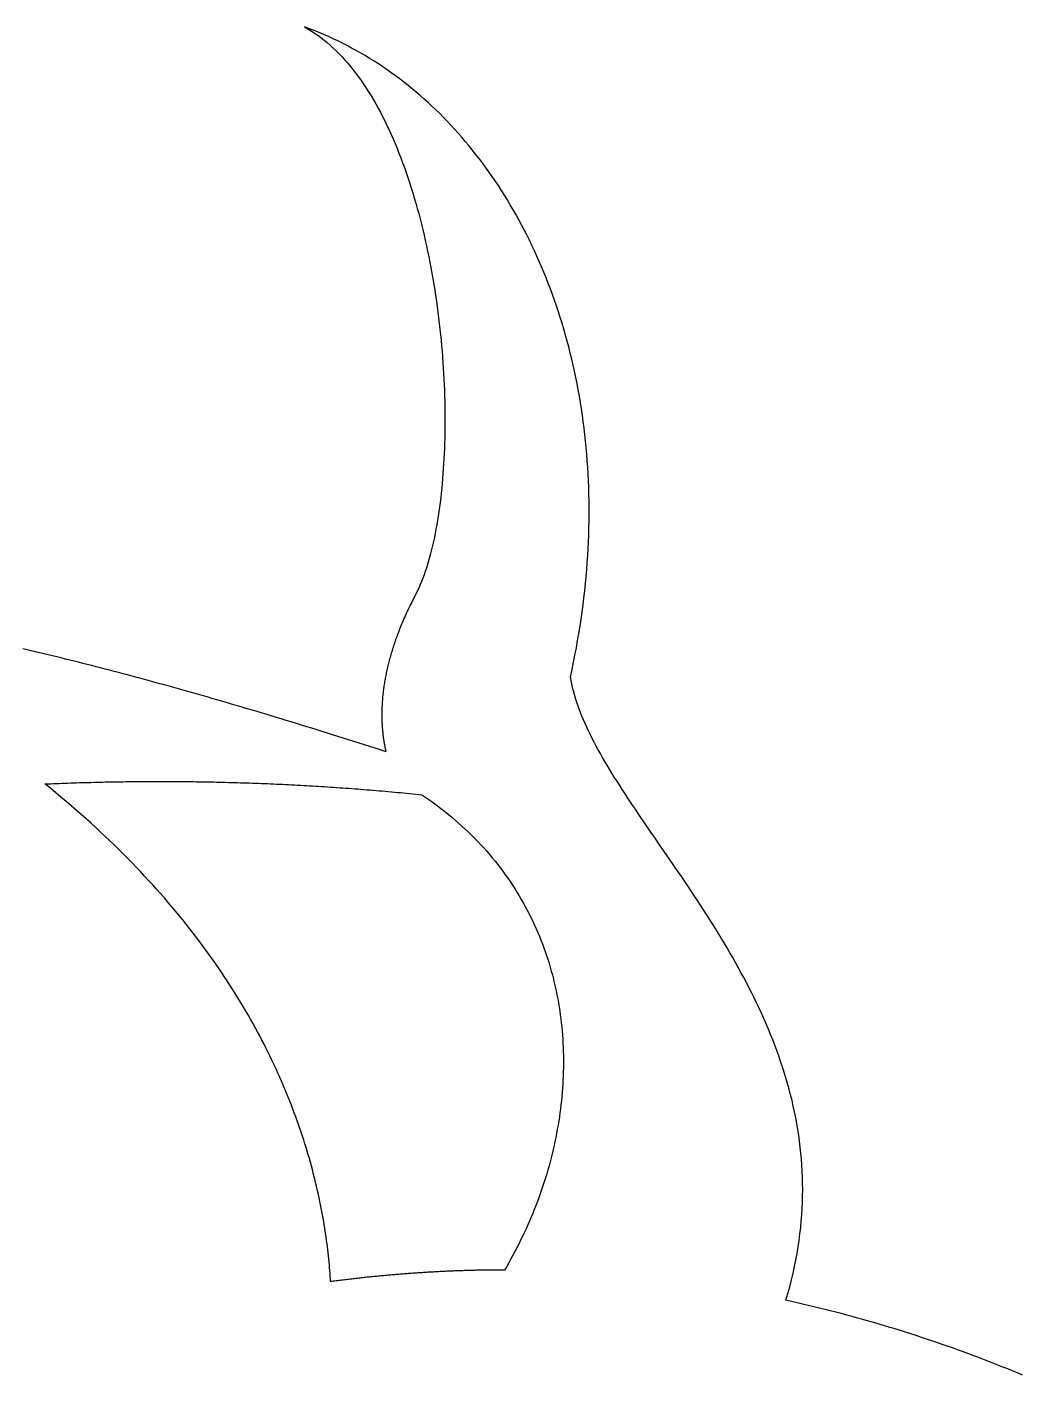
# Model space of a CAD drawing. Extents: x 5 to 105, y 2 to 136.
# Drawn here: x 78.22 to 82.95, y 88.42 to 94.83 of the extents above; entities that cross this region are included whole.
import ezdxf

# ---------------------------------------------------------------- set-up
doc = ezdxf.new("R2010")
doc.units = 0
doc.layers.get('0').update_dxf_attribs({"linetype": 'CONTINUOUS'})

msp = doc.modelspace()

# ---------------------------------------------------------------- linework, layer by layer
at = {"color": 7}
msp.add_lwpolyline([(80.0969, 91.1767), (80.0969, 91.1767)], close=True, dxfattribs=at)
for points in [[(80.8034, 91.7372, 0), (80.811, 91.7718, 0), (80.8182, 91.8064, 0), (80.8251, 91.8408, 0), (80.8316, 91.8752, 0), (80.8378, 91.9095, 0), (80.8437, 91.9437, 0), (80.8492, 91.9779, 0), (80.8544, 92.0119, 0), (80.8592, 92.0459, 0), (80.8637, 92.0797, 0), (80.8679, 92.1135, 0), (80.8717, 92.1472, 0), (80.8752, 92.1807, 0), (80.8784, 92.2142, 0), (80.8812, 92.2476, 0), (80.8838, 92.2809, 0), (80.886, 92.314, 0), (80.8878, 92.3471, 0), (80.8894, 92.38, 0), (80.8906, 92.4129, 0), (80.8915, 92.4456, 0), (80.8921, 92.4782, 0), (80.8924, 92.5106, 0), (80.8924, 92.543, 0), (80.8921, 92.5752, 0), (80.8914, 92.6073, 0), (80.8905, 92.6393, 0), (80.8892, 92.6712, 0), (80.8877, 92.7029, 0), (80.8858, 92.7345, 0), (80.8836, 92.7659, 0), (80.8812, 92.7972, 0), (80.8784, 92.8284, 0), (80.8754, 92.8594, 0), (80.872, 92.8903, 0), (80.8684, 92.921, 0), (80.8645, 92.9516, 0), (80.8603, 92.9821, 0), (80.8558, 93.0123, 0), (80.851, 93.0425, 0), (80.8459, 93.0724, 0), (80.8406, 93.1022, 0), (80.8349, 93.1319, 0), (80.829, 93.1614, 0), (80.8228, 93.1907, 0), (80.8164, 93.2198, 0), (80.8097, 93.2488, 0), (80.8027, 93.2776, 0), (80.7954, 93.3063, 0), (80.7879, 93.3347, 0), (80.7801, 93.363, 0), (80.772, 93.3911, 0), (80.7637, 93.419, 0), (80.7551, 93.4468, 0), (80.7462, 93.4743, 0), (80.7371, 93.5017, 0), (80.7277, 93.5288, 0), (80.7181, 93.5558, 0), (80.7083, 93.5826, 0), (80.6981, 93.6091, 0), (80.6878, 93.6355, 0), (80.6772, 93.6617, 0), (80.6663, 93.6877, 0), (80.6552, 93.7134, 0), (80.6439, 93.739, 0), (80.6323, 93.7643, 0), (80.6204, 93.7895, 0), (80.6084, 93.8144, 0), (80.5961, 93.8391, 0), (80.5836, 93.8636, 0), (80.5708, 93.8878, 0), (80.5578, 93.9119, 0), (80.5446, 93.9357, 0), (80.5311, 93.9593, 0), (80.5175, 93.9826, 0), (80.5036, 94.0058, 0), (80.4895, 94.0286, 0), (80.4751, 94.0513, 0), (80.4606, 94.0737, 0), (80.4458, 94.0959, 0), (80.4308, 94.1178, 0), (80.4156, 94.1395, 0), (80.4002, 94.161, 0), (80.3846, 94.1822, 0), (80.3688, 94.2031, 0), (80.3527, 94.2238, 0), (80.3365, 94.2443, 0), (80.3201, 94.2644, 0), (80.3034, 94.2844, 0), (80.2866, 94.304, 0), (80.2696, 94.3234, 0), (80.2523, 94.3426, 0), (80.2349, 94.3614, 0), (80.2173, 94.38, 0), (80.1995, 94.3984, 0), (80.1815, 94.4164, 0), (80.1633, 94.4342, 0), (80.1449, 94.4517, 0), (80.1264, 94.4689, 0), (80.1076, 94.4858, 0), (80.0887, 94.5025, 0), (80.0696, 94.5189, 0), (80.0504, 94.5349, 0), (80.0309, 94.5507, 0), (80.0113, 94.5662, 0), (79.9915, 94.5814, 0), (79.9715, 94.5963, 0), (79.9514, 94.6109, 0), (79.9311, 94.6252, 0), (79.9106, 94.6392, 0), (79.89, 94.6529, 0), (79.8692, 94.6663, 0), (79.8483, 94.6793, 0), (79.8272, 94.6921, 0), (79.8059, 94.7045, 0), (79.7845, 94.7167, 0), (79.7629, 94.7285, 0), (79.7412, 94.74, 0), (79.7193, 94.7511, 0), (79.6973, 94.762, 0), (79.6752, 94.7725, 0), (79.6529, 94.7827, 0), (79.6304, 94.7926, 0), (79.6078, 94.8021, 0), (79.5851, 94.8113, 0), (79.5622, 94.8201, 0), (79.5392, 94.8286, 0)], [(79.5392, 94.8286, 0), (79.5551, 94.8195, 0), (79.5709, 94.8098, 0), (79.5864, 94.7996, 0), (79.6017, 94.7889, 0), (79.6168, 94.7777, 0), (79.6318, 94.766, 0), (79.6465, 94.7539, 0), (79.661, 94.7413, 0), (79.6753, 94.7282, 0), (79.6894, 94.7147, 0), (79.7034, 94.7007, 0), (79.7171, 94.6863, 0), (79.7306, 94.6714, 0), (79.7439, 94.6561, 0), (79.7571, 94.6405, 0), (79.77, 94.6244, 0), (79.7827, 94.6079, 0), (79.7953, 94.591, 0), (79.8076, 94.5737, 0), (79.8198, 94.5561, 0), (79.8317, 94.538, 0), (79.8435, 94.5197, 0), (79.855, 94.5009, 0), (79.8664, 94.4819, 0), (79.8776, 94.4624, 0), (79.8886, 94.4427, 0), (79.8993, 94.4226, 0), (79.9099, 94.4023, 0), (79.9203, 94.3816, 0), (79.9305, 94.3606, 0), (79.9405, 94.3393, 0), (79.9504, 94.3177, 0), (79.96, 94.2959, 0), (79.9694, 94.2738, 0), (79.9787, 94.2514, 0), (79.9878, 94.2288, 0), (79.9966, 94.206, 0), (80.0053, 94.1829, 0), (80.0138, 94.1595, 0), (80.0221, 94.136, 0), (80.0302, 94.1122, 0), (80.0382, 94.0883, 0), (80.0459, 94.0641, 0), (80.0534, 94.0397, 0), (80.0608, 94.0152, 0), (80.068, 93.9905, 0), (80.075, 93.9656, 0), (80.0818, 93.9406, 0), (80.0884, 93.9154, 0), (80.0949, 93.89, 0), (80.1011, 93.8646, 0), (80.1072, 93.839, 0), (80.1131, 93.8132, 0), (80.1188, 93.7874, 0), (80.1243, 93.7615, 0), (80.1296, 93.7354, 0), (80.1348, 93.7093, 0), (80.1397, 93.6831, 0), (80.1445, 93.6568, 0), (80.1491, 93.6305, 0), (80.1536, 93.6041, 0), (80.1578, 93.5776, 0), (80.1619, 93.5511, 0), (80.1658, 93.5246, 0), (80.1695, 93.498, 0), (80.173, 93.4714, 0), (80.1763, 93.4449, 0), (80.1795, 93.4183, 0), (80.1825, 93.3917, 0), (80.1853, 93.3651, 0), (80.1879, 93.3385, 0), (80.1904, 93.312, 0), (80.1927, 93.2855, 0), (80.1948, 93.259, 0), (80.1967, 93.2326, 0), (80.1985, 93.2063, 0), (80.2001, 93.18, 0), (80.2015, 93.1538, 0), (80.2027, 93.1276, 0), (80.2037, 93.1016, 0), (80.2046, 93.0757, 0), (80.2053, 93.0498, 0), (80.2059, 93.0241, 0), (80.2062, 92.9985, 0), (80.2064, 92.973, 0), (80.2064, 92.9477, 0), (80.2063, 92.9225, 0), (80.206, 92.8974, 0), (80.2055, 92.8725, 0), (80.2048, 92.8478, 0), (80.204, 92.8233, 0), (80.2029, 92.7989, 0), (80.2018, 92.7747, 0), (80.2004, 92.7507, 0), (80.1989, 92.727, 0), (80.1972, 92.7034, 0), (80.1954, 92.6801, 0), (80.1934, 92.657, 0), (80.1912, 92.6341, 0), (80.1888, 92.6115, 0), (80.1863, 92.5891, 0), (80.1836, 92.567, 0), (80.1808, 92.5451, 0), (80.1778, 92.5235, 0), (80.1746, 92.5022, 0), (80.1712, 92.4812, 0), (80.1677, 92.4605, 0), (80.164, 92.4401, 0), (80.1602, 92.4201, 0), (80.1562, 92.4003, 0), (80.152, 92.3809, 0), (80.1477, 92.3618, 0), (80.1432, 92.343, 0), (80.1386, 92.3246, 0), (80.1338, 92.3066, 0), (80.1288, 92.2889, 0), (80.1236, 92.2716, 0), (80.1184, 92.2547, 0), (80.1129, 92.2382, 0), (80.1073, 92.2221, 0), (80.1015, 92.2064, 0), (80.0956, 92.1911, 0), (80.0895, 92.1762, 0), (80.0832, 92.1618, 0), (80.0768, 92.1478, 0), (80.0703, 92.1342, 0), (80.0635, 92.1211, 0)], [(80.0635, 92.1211, 0), (80.0593, 92.113, 0), (80.0551, 92.1049, 0), (80.0509, 92.0968, 0), (80.0469, 92.0888, 0), (80.0429, 92.0807, 0), (80.0389, 92.0728, 0), (80.0351, 92.0648, 0), (80.0313, 92.0569, 0), (80.0276, 92.0491, 0), (80.0239, 92.0412, 0), (80.0204, 92.0334, 0), (80.0168, 92.0257, 0), (80.0134, 92.0179, 0), (80.01, 92.0102, 0), (80.0067, 92.0026, 0), (80.0034, 91.9949, 0), (80.0002, 91.9874, 0), (79.9971, 91.9798, 0), (79.9941, 91.9723, 0), (79.9911, 91.9648, 0), (79.9881, 91.9573, 0), (79.9852, 91.9499, 0), (79.9824, 91.9425, 0), (79.9797, 91.9352, 0), (79.977, 91.9279, 0), (79.9744, 91.9206, 0), (79.9718, 91.9134, 0), (79.9693, 91.9062, 0), (79.9668, 91.899, 0), (79.9644, 91.8919, 0), (79.9621, 91.8848, 0), (79.9598, 91.8777, 0), (79.9575, 91.8707, 0), (79.9554, 91.8637, 0), (79.9532, 91.8568, 0), (79.9512, 91.8499, 0), (79.9492, 91.843, 0), (79.9472, 91.8361, 0), (79.9453, 91.8293, 0), (79.9435, 91.8226, 0), (79.9417, 91.8158, 0), (79.9399, 91.8091, 0), (79.9382, 91.8025, 0), (79.9366, 91.7959, 0), (79.935, 91.7893, 0), (79.9334, 91.7827, 0), (79.9319, 91.7762, 0), (79.9305, 91.7697, 0), (79.9291, 91.7633, 0), (79.9277, 91.7569, 0), (79.9264, 91.7505, 0), (79.9251, 91.7442, 0), (79.9239, 91.7379, 0), (79.9227, 91.7317, 0), (79.9216, 91.7255, 0), (79.9205, 91.7193, 0), (79.9195, 91.7132, 0), (79.9185, 91.7071, 0), (79.9176, 91.701, 0), (79.9167, 91.695, 0), (79.9158, 91.689, 0), (79.915, 91.6831, 0), (79.9142, 91.6771, 0), (79.9134, 91.6713, 0), (79.9127, 91.6654, 0), (79.9121, 91.6596, 0), (79.9114, 91.6539, 0), (79.9109, 91.6482, 0), (79.9103, 91.6425, 0), (79.9098, 91.6369, 0), (79.9093, 91.6313, 0), (79.9089, 91.6257, 0), (79.9085, 91.6202, 0), (79.9081, 91.6147, 0), (79.9078, 91.6092, 0), (79.9075, 91.6038, 0), (79.9072, 91.5985, 0), (79.907, 91.5931, 0), (79.9068, 91.5878, 0), (79.9066, 91.5826, 0), (79.9065, 91.5774, 0), (79.9064, 91.5722, 0), (79.9063, 91.5671, 0), (79.9063, 91.562, 0), (79.9062, 91.5569, 0), (79.9063, 91.5519, 0), (79.9063, 91.5469, 0), (79.9064, 91.542, 0), (79.9065, 91.5371, 0), (79.9066, 91.5323, 0), (79.9068, 91.5274, 0), (79.9069, 91.5227, 0), (79.9071, 91.5179, 0), (79.9074, 91.5132, 0), (79.9076, 91.5086, 0), (79.9079, 91.504, 0), (79.9082, 91.4994, 0), (79.9085, 91.4949, 0), (79.9089, 91.4904, 0), (79.9093, 91.4859, 0), (79.9097, 91.4815, 0), (79.9101, 91.4771, 0), (79.9105, 91.4728, 0), (79.911, 91.4685, 0), (79.9114, 91.4643, 0), (79.9119, 91.4601, 0), (79.9124, 91.4559, 0), (79.913, 91.4518, 0), (79.9135, 91.4477, 0), (79.9141, 91.4436, 0), (79.9147, 91.4396, 0), (79.9153, 91.4357, 0), (79.9159, 91.4318, 0), (79.9165, 91.4279, 0), (79.9172, 91.4241, 0), (79.9178, 91.4203, 0), (79.9185, 91.4165, 0), (79.9192, 91.4128, 0), (79.9199, 91.4091, 0), (79.9206, 91.4055, 0), (79.9213, 91.4019, 0), (79.922, 91.3984, 0), (79.9228, 91.3949, 0), (79.9235, 91.3914, 0), (79.9243, 91.388, 0), (79.925, 91.3846, 0), (79.9258, 91.3813, 0)], [(79.9258, 91.3813, 0), (79.9001, 91.3896, 0), (79.8745, 91.3978, 0), (79.8489, 91.406, 0), (79.8235, 91.4141, 0), (79.7981, 91.4222, 0), (79.7728, 91.4303, 0), (79.7476, 91.4383, 0), (79.7225, 91.4462, 0), (79.6975, 91.4541, 0), (79.6725, 91.4619, 0), (79.6476, 91.4697, 0), (79.6228, 91.4774, 0), (79.5981, 91.4851, 0), (79.5735, 91.4927, 0), (79.549, 91.5003, 0), (79.5245, 91.5078, 0), (79.5002, 91.5153, 0), (79.4759, 91.5228, 0), (79.4517, 91.5301, 0), (79.4276, 91.5375, 0), (79.4035, 91.5447, 0), (79.3795, 91.552, 0), (79.3557, 91.5592, 0), (79.3319, 91.5663, 0), (79.3081, 91.5734, 0), (79.2845, 91.5804, 0), (79.2609, 91.5874, 0), (79.2374, 91.5943, 0), (79.214, 91.6012, 0), (79.1907, 91.608, 0), (79.1675, 91.6148, 0), (79.1443, 91.6216, 0), (79.1212, 91.6283, 0), (79.0982, 91.6349, 0), (79.0753, 91.6415, 0), (79.0524, 91.648, 0), (79.0296, 91.6545, 0), (79.0069, 91.661, 0), (78.9843, 91.6674, 0), (78.9617, 91.6737, 0), (78.9393, 91.68, 0), (78.9169, 91.6863, 0), (78.8946, 91.6925, 0), (78.8723, 91.6986, 0), (78.8501, 91.7047, 0), (78.828, 91.7108, 0), (78.806, 91.7168, 0), (78.7841, 91.7228, 0), (78.7622, 91.7287, 0), (78.7404, 91.7346, 0), (78.7187, 91.7404, 0), (78.697, 91.7462, 0), (78.6754, 91.7519, 0), (78.6539, 91.7576, 0), (78.6325, 91.7632, 0), (78.6112, 91.7688, 0), (78.5899, 91.7743, 0), (78.5686, 91.7798, 0), (78.5475, 91.7853, 0), (78.5264, 91.7907, 0), (78.5054, 91.796, 0), (78.4845, 91.8013, 0), (78.4636, 91.8066, 0), (78.4429, 91.8118, 0), (78.4221, 91.8169, 0), (78.4015, 91.8221, 0), (78.3809, 91.8271, 0), (78.3604, 91.8322, 0), (78.34, 91.8371, 0), (78.3196, 91.8421, 0), (78.2993, 91.8469, 0), (78.2791, 91.8518, 0), (78.2589, 91.8566, 0), (78.2388, 91.8613, 0), (78.2188, 91.866, 0), (78.1988, 91.8707, 0)], [(81.8283, 88.772, 0), (81.8377, 88.8044, 0), (81.8465, 88.8365, 0), (81.8547, 88.8685, 0), (81.8623, 88.9002, 0), (81.8693, 88.9318, 0), (81.8756, 88.9633, 0), (81.8814, 88.9945, 0), (81.8866, 89.0256, 0), (81.8912, 89.0565, 0), (81.8952, 89.0873, 0), (81.8987, 89.1178, 0), (81.9016, 89.1483, 0), (81.9039, 89.1785, 0), (81.9058, 89.2086, 0), (81.9071, 89.2385, 0), (81.9079, 89.2682, 0), (81.9082, 89.2978, 0), (81.908, 89.3272, 0), (81.9073, 89.3564, 0), (81.9061, 89.3855, 0), (81.9044, 89.4144, 0), (81.9023, 89.4432, 0), (81.8997, 89.4718, 0), (81.8967, 89.5002, 0), (81.8932, 89.5285, 0), (81.8893, 89.5566, 0), (81.885, 89.5846, 0), (81.8803, 89.6124, 0), (81.8751, 89.64, 0), (81.8696, 89.6675, 0), (81.8637, 89.6949, 0), (81.8574, 89.7221, 0), (81.8507, 89.7491, 0), (81.8437, 89.776, 0), (81.8363, 89.8028, 0), (81.8285, 89.8294, 0), (81.8205, 89.8558, 0), (81.8121, 89.8821, 0), (81.8034, 89.9083, 0), (81.7943, 89.9343, 0), (81.785, 89.9601, 0), (81.7754, 89.9859, 0), (81.7655, 90.0114, 0), (81.7553, 90.0369, 0), (81.7449, 90.0622, 0), (81.7342, 90.0873, 0), (81.7232, 90.1123, 0), (81.712, 90.1372, 0), (81.7006, 90.162, 0), (81.6889, 90.1866, 0), (81.6771, 90.211, 0), (81.665, 90.2354, 0), (81.6527, 90.2596, 0), (81.6403, 90.2836, 0), (81.6277, 90.3075, 0), (81.6148, 90.3313, 0), (81.6019, 90.355, 0), (81.5887, 90.3785, 0), (81.5755, 90.402, 0), (81.5621, 90.4252, 0), (81.5485, 90.4484, 0), (81.5349, 90.4714, 0), (81.5211, 90.4943, 0), (81.5072, 90.5171, 0), (81.4933, 90.5397, 0), (81.4792, 90.5623, 0), (81.4651, 90.5847, 0), (81.4509, 90.607, 0), (81.4366, 90.6291, 0), (81.4223, 90.6512, 0), (81.408, 90.6731, 0), (81.3936, 90.6949, 0), (81.3792, 90.7166, 0), (81.3648, 90.7381, 0), (81.3503, 90.7596, 0), (81.3359, 90.7809, 0), (81.3215, 90.8022, 0), (81.3071, 90.8233, 0), (81.2927, 90.8443, 0), (81.2784, 90.8652, 0), (81.2641, 90.886, 0), (81.2498, 90.9066, 0), (81.2356, 90.9272, 0), (81.2215, 90.9477, 0), (81.2075, 90.968, 0), (81.1935, 90.9882, 0), (81.1797, 91.0084, 0), (81.1659, 91.0284, 0), (81.1523, 91.0483, 0), (81.1388, 91.0682, 0), (81.1254, 91.0879, 0), (81.1122, 91.1075, 0), (81.0991, 91.127, 0), (81.0861, 91.1465, 0), (81.0734, 91.1658, 0), (81.0608, 91.185, 0), (81.0484, 91.2041, 0), (81.0361, 91.2232, 0), (81.0241, 91.2421, 0), (81.0123, 91.2609, 0), (81.0007, 91.2797, 0), (80.9893, 91.2984, 0), (80.9782, 91.3169, 0), (80.9673, 91.3354, 0), (80.9566, 91.3538, 0), (80.9462, 91.3721, 0), (80.9361, 91.3903, 0), (80.9263, 91.4084, 0), (80.9167, 91.4264, 0), (80.9074, 91.4444, 0), (80.8985, 91.4623, 0), (80.8898, 91.48, 0), (80.8815, 91.4977, 0), (80.8735, 91.5153, 0), (80.8658, 91.5329, 0), (80.8585, 91.5503, 0), (80.8516, 91.5677, 0), (80.845, 91.585, 0), (80.8387, 91.6022, 0), (80.8329, 91.6193, 0), (80.8274, 91.6364, 0), (80.8224, 91.6534, 0), (80.8177, 91.6703, 0), (80.8135, 91.6871, 0), (80.8097, 91.7039, 0), (80.8063, 91.7206, 0), (80.8034, 91.7372, 0)], [(78.3042, 91.2278, 0), (78.3178, 91.2284, 0), (78.3314, 91.229, 0), (78.345, 91.2296, 0), (78.3586, 91.2301, 0), (78.3723, 91.2307, 0), (78.3859, 91.2312, 0), (78.3996, 91.2317, 0), (78.4132, 91.2322, 0), (78.4269, 91.2326, 0), (78.4406, 91.2331, 0), (78.4543, 91.2335, 0), (78.468, 91.234, 0), (78.4817, 91.2344, 0), (78.4954, 91.2348, 0), (78.5091, 91.2352, 0), (78.5229, 91.2355, 0), (78.5366, 91.2359, 0), (78.5504, 91.2362, 0), (78.5641, 91.2366, 0), (78.5779, 91.2369, 0), (78.5917, 91.2372, 0), (78.6055, 91.2374, 0), (78.6193, 91.2377, 0), (78.6331, 91.238, 0), (78.6469, 91.2382, 0), (78.6607, 91.2384, 0), (78.6745, 91.2386, 0), (78.6884, 91.2388, 0), (78.7022, 91.239, 0), (78.7161, 91.2391, 0), (78.73, 91.2393, 0), (78.7438, 91.2394, 0), (78.7577, 91.2395, 0), (78.7716, 91.2396, 0), (78.7855, 91.2397, 0), (78.7994, 91.2397, 0), (78.8133, 91.2398, 0), (78.8273, 91.2398, 0), (78.8412, 91.2398, 0), (78.8552, 91.2399, 0), (78.8691, 91.2398, 0), (78.8831, 91.2398, 0), (78.897, 91.2398, 0), (78.911, 91.2397, 0), (78.925, 91.2396, 0), (78.939, 91.2395, 0), (78.953, 91.2394, 0), (78.967, 91.2393, 0), (78.981, 91.2392, 0), (78.9951, 91.239, 0), (79.0091, 91.2388, 0), (79.0231, 91.2387, 0), (79.0372, 91.2384, 0), (79.0512, 91.2382, 0), (79.0653, 91.238, 0), (79.0794, 91.2377, 0), (79.0935, 91.2375, 0), (79.1076, 91.2372, 0), (79.1217, 91.2369, 0), (79.1358, 91.2366, 0), (79.1499, 91.2362, 0), (79.164, 91.2359, 0), (79.1781, 91.2355, 0), (79.1923, 91.2351, 0), (79.2064, 91.2347, 0), (79.2206, 91.2343, 0), (79.2347, 91.2339, 0), (79.2489, 91.2334, 0), (79.2631, 91.233, 0), (79.2772, 91.2325, 0), (79.2914, 91.232, 0), (79.3056, 91.2315, 0), (79.3198, 91.231, 0), (79.334, 91.2304, 0), (79.3483, 91.2298, 0), (79.3625, 91.2293, 0), (79.3767, 91.2287, 0), (79.3909, 91.2281, 0), (79.4052, 91.2274, 0), (79.4195, 91.2268, 0), (79.4337, 91.2261, 0), (79.448, 91.2254, 0), (79.4623, 91.2247, 0), (79.4765, 91.224, 0), (79.4908, 91.2233, 0), (79.5051, 91.2225, 0), (79.5194, 91.2218, 0), (79.5337, 91.221, 0), (79.5481, 91.2202, 0), (79.5624, 91.2194, 0), (79.5767, 91.2185, 0), (79.591, 91.2177, 0), (79.6054, 91.2168, 0), (79.6197, 91.2159, 0), (79.6341, 91.215, 0), (79.6485, 91.2141, 0), (79.6628, 91.2131, 0), (79.6772, 91.2122, 0), (79.6916, 91.2112, 0), (79.706, 91.2102, 0), (79.7204, 91.2092, 0), (79.7348, 91.2082, 0), (79.7492, 91.2071, 0), (79.7636, 91.2061, 0), (79.778, 91.205, 0), (79.7925, 91.2039, 0), (79.8069, 91.2028, 0), (79.8213, 91.2017, 0), (79.8358, 91.2005, 0), (79.8503, 91.1993, 0), (79.8647, 91.1982, 0), (79.8792, 91.197, 0), (79.8937, 91.1957, 0), (79.9081, 91.1945, 0), (79.9226, 91.1932, 0), (79.9371, 91.192, 0), (79.9516, 91.1907, 0), (79.9661, 91.1894, 0), (79.9806, 91.188, 0), (79.9951, 91.1867, 0), (80.0097, 91.1853, 0), (80.0242, 91.1839, 0), (80.0387, 91.1825, 0), (80.0533, 91.1811, 0), (80.0678, 91.1797, 0), (80.0823, 91.1782, 0), (80.0969, 91.1767, 0)], [(79.6629, 88.8607, 0), (79.6621, 88.8737, 0), (79.6612, 88.8868, 0), (79.6602, 88.9001, 0), (79.6592, 88.9135, 0), (79.6581, 88.9271, 0), (79.6569, 88.9408, 0), (79.6555, 88.9546, 0), (79.6542, 88.9686, 0), (79.6527, 88.9827, 0), (79.6511, 88.997, 0), (79.6494, 89.0114, 0), (79.6477, 89.0259, 0), (79.6458, 89.0405, 0), (79.6438, 89.0553, 0), (79.6418, 89.0702, 0), (79.6396, 89.0853, 0), (79.6373, 89.1005, 0), (79.6349, 89.1157, 0), (79.6324, 89.1312, 0), (79.6298, 89.1467, 0), (79.6271, 89.1624, 0), (79.6243, 89.1781, 0), (79.6213, 89.194, 0), (79.6183, 89.2101, 0), (79.6151, 89.2262, 0), (79.6117, 89.2424, 0), (79.6083, 89.2588, 0), (79.6047, 89.2753, 0), (79.601, 89.2918, 0), (79.5972, 89.3085, 0), (79.5932, 89.3253, 0), (79.5892, 89.3422, 0), (79.5849, 89.3592, 0), (79.5805, 89.3763, 0), (79.576, 89.3935, 0), (79.5714, 89.4108, 0), (79.5666, 89.4283, 0), (79.5616, 89.4458, 0), (79.5565, 89.4634, 0), (79.5513, 89.4811, 0), (79.5459, 89.4989, 0), (79.5404, 89.5167, 0), (79.5346, 89.5347, 0), (79.5288, 89.5528, 0), (79.5228, 89.5709, 0), (79.5166, 89.5892, 0), (79.5102, 89.6075, 0), (79.5037, 89.6259, 0), (79.497, 89.6444, 0), (79.4902, 89.663, 0), (79.4832, 89.6816, 0), (79.476, 89.7003, 0), (79.4686, 89.7191, 0), (79.4611, 89.738, 0), (79.4533, 89.757, 0), (79.4454, 89.776, 0), (79.4374, 89.7951, 0), (79.4291, 89.8143, 0), (79.4206, 89.8335, 0), (79.412, 89.8528, 0), (79.4032, 89.8722, 0), (79.3941, 89.8916, 0), (79.3849, 89.9111, 0), (79.3755, 89.9307, 0), (79.3659, 89.9503, 0), (79.3561, 89.97, 0), (79.3461, 89.9897, 0), (79.3358, 90.0095, 0), (79.3254, 90.0294, 0), (79.3148, 90.0493, 0), (79.3039, 90.0693, 0), (79.2929, 90.0893, 0), (79.2816, 90.1093, 0), (79.2701, 90.1294, 0), (79.2585, 90.1496, 0), (79.2465, 90.1698, 0), (79.2344, 90.19, 0), (79.222, 90.2103, 0), (79.2095, 90.2306, 0), (79.1967, 90.251, 0), (79.1836, 90.2714, 0), (79.1704, 90.2918, 0), (79.1569, 90.3123, 0), (79.1431, 90.3328, 0), (79.1292, 90.3534, 0), (79.1149, 90.3739, 0), (79.1005, 90.3946, 0), (79.0858, 90.4152, 0), (79.0709, 90.4358, 0), (79.0557, 90.4565, 0), (79.0403, 90.4773, 0), (79.0246, 90.498, 0), (79.0087, 90.5187, 0), (78.9925, 90.5395, 0), (78.9761, 90.5603, 0), (78.9594, 90.5811, 0), (78.9424, 90.602, 0), (78.9252, 90.6228, 0), (78.9078, 90.6437, 0), (78.89, 90.6646, 0), (78.872, 90.6854, 0), (78.8538, 90.7063, 0), (78.8352, 90.7272, 0), (78.8164, 90.7482, 0), (78.7973, 90.7691, 0), (78.778, 90.79, 0), (78.7583, 90.8109, 0), (78.7384, 90.8318, 0), (78.7182, 90.8528, 0), (78.6977, 90.8737, 0), (78.6769, 90.8946, 0), (78.6559, 90.9155, 0), (78.6345, 90.9364, 0), (78.6129, 90.9573, 0), (78.591, 90.9782, 0), (78.5687, 90.9991, 0), (78.5462, 91.02, 0), (78.5234, 91.0409, 0), (78.5003, 91.0617, 0), (78.4768, 91.0825, 0), (78.4531, 91.1034, 0), (78.4291, 91.1242, 0), (78.4047, 91.1449, 0), (78.3801, 91.1657, 0), (78.3551, 91.1864, 0), (78.3298, 91.2072, 0), (78.3042, 91.2278, 0)], [(80.0969, 91.1767, 0), (80.1157, 91.164, 0), (80.1341, 91.1511, 0), (80.1523, 91.138, 0), (80.1702, 91.1247, 0), (80.1878, 91.1113, 0), (80.2051, 91.0977, 0), (80.2222, 91.084, 0), (80.239, 91.0701, 0), (80.2554, 91.0561, 0), (80.2717, 91.0419, 0), (80.2876, 91.0276, 0), (80.3032, 91.0131, 0), (80.3186, 90.9985, 0), (80.3337, 90.9837, 0), (80.3485, 90.9688, 0), (80.3631, 90.9538, 0), (80.3774, 90.9386, 0), (80.3914, 90.9233, 0), (80.4051, 90.9078, 0), (80.4186, 90.8923, 0), (80.4318, 90.8766, 0), (80.4447, 90.8607, 0), (80.4574, 90.8448, 0), (80.4698, 90.8287, 0), (80.4819, 90.8125, 0), (80.4938, 90.7962, 0), (80.5054, 90.7798, 0), (80.5167, 90.7633, 0), (80.5278, 90.7466, 0), (80.5386, 90.7299, 0), (80.5492, 90.713, 0), (80.5595, 90.696, 0), (80.5695, 90.679, 0), (80.5793, 90.6618, 0), (80.5888, 90.6445, 0), (80.5981, 90.6272, 0), (80.6071, 90.6097, 0), (80.6159, 90.5922, 0), (80.6244, 90.5745, 0), (80.6326, 90.5568, 0), (80.6407, 90.539, 0), (80.6484, 90.5211, 0), (80.6559, 90.5031, 0), (80.6632, 90.4851, 0), (80.6702, 90.4669, 0), (80.677, 90.4487, 0), (80.6835, 90.4304, 0), (80.6898, 90.4121, 0), (80.6958, 90.3937, 0), (80.7016, 90.3752, 0), (80.7071, 90.3566, 0), (80.7124, 90.338, 0), (80.7175, 90.3193, 0), (80.7223, 90.3006, 0), (80.7269, 90.2818, 0), (80.7313, 90.263, 0), (80.7354, 90.2441, 0), (80.7393, 90.2251, 0), (80.7429, 90.2061, 0), (80.7463, 90.1871, 0), (80.7495, 90.168, 0), (80.7525, 90.1488, 0), (80.7552, 90.1297, 0), (80.7577, 90.1105, 0), (80.7599, 90.0912, 0), (80.7619, 90.072, 0), (80.7637, 90.0526, 0), (80.7653, 90.0333, 0), (80.7667, 90.0139, 0), (80.7678, 89.9946, 0), (80.7687, 89.9751, 0), (80.7694, 89.9557, 0), (80.7698, 89.9363, 0), (80.7701, 89.9168, 0), (80.7701, 89.8973, 0), (80.7699, 89.8778, 0), (80.7695, 89.8583, 0), (80.7688, 89.8388, 0), (80.768, 89.8193, 0), (80.7669, 89.7998, 0), (80.7656, 89.7802, 0), (80.7641, 89.7607, 0), (80.7624, 89.7412, 0), (80.7605, 89.7217, 0), (80.7583, 89.7021, 0), (80.756, 89.6826, 0), (80.7534, 89.6631, 0), (80.7507, 89.6437, 0), (80.7477, 89.6242, 0), (80.7445, 89.6047, 0), (80.7411, 89.5853, 0), (80.7375, 89.5659, 0), (80.7337, 89.5465, 0), (80.7298, 89.5271, 0), (80.7256, 89.5078, 0), (80.7212, 89.4885, 0), (80.7166, 89.4692, 0), (80.7118, 89.45, 0), (80.7068, 89.4308, 0), (80.7016, 89.4116, 0), (80.6962, 89.3925, 0), (80.6906, 89.3734, 0), (80.6848, 89.3544, 0), (80.6789, 89.3354, 0), (80.6727, 89.3164, 0), (80.6663, 89.2975, 0), (80.6598, 89.2787, 0), (80.653, 89.2599, 0), (80.6461, 89.2411, 0), (80.639, 89.2225, 0), (80.6317, 89.2038, 0), (80.6242, 89.1853, 0), (80.6165, 89.1668, 0), (80.6087, 89.1484, 0), (80.6006, 89.13, 0), (80.5924, 89.1117, 0), (80.584, 89.0935, 0), (80.5754, 89.0754, 0), (80.5666, 89.0573, 0), (80.5577, 89.0394, 0), (80.5485, 89.0215, 0), (80.5392, 89.0037, 0), (80.5297, 88.9859, 0), (80.5201, 88.9683, 0), (80.5103, 88.9508, 0), (80.5002, 88.9333, 0), (80.4901, 88.9159, 0)], [(80.4901, 88.9159, 0), (80.4837, 88.9159, 0), (80.4774, 88.9159, 0), (80.4711, 88.9159, 0), (80.4648, 88.9159, 0), (80.4584, 88.9158, 0), (80.4521, 88.9158, 0), (80.4458, 88.9157, 0), (80.4394, 88.9157, 0), (80.4331, 88.9156, 0), (80.4267, 88.9156, 0), (80.4204, 88.9155, 0), (80.414, 88.9154, 0), (80.4076, 88.9153, 0), (80.4013, 88.9152, 0), (80.3949, 88.9151, 0), (80.3885, 88.915, 0), (80.3822, 88.9149, 0), (80.3758, 88.9148, 0), (80.3694, 88.9147, 0), (80.363, 88.9145, 0), (80.3567, 88.9144, 0), (80.3503, 88.9142, 0), (80.3439, 88.9141, 0), (80.3375, 88.9139, 0), (80.3311, 88.9138, 0), (80.3247, 88.9136, 0), (80.3183, 88.9134, 0), (80.3119, 88.9132, 0), (80.3055, 88.913, 0), (80.2991, 88.9128, 0), (80.2926, 88.9126, 0), (80.2862, 88.9124, 0), (80.2798, 88.9122, 0), (80.2734, 88.912, 0), (80.2669, 88.9117, 0), (80.2605, 88.9115, 0), (80.2541, 88.9112, 0), (80.2476, 88.911, 0), (80.2412, 88.9107, 0), (80.2348, 88.9105, 0), (80.2283, 88.9102, 0), (80.2219, 88.9099, 0), (80.2154, 88.9096, 0), (80.209, 88.9093, 0), (80.2025, 88.909, 0), (80.196, 88.9087, 0), (80.1896, 88.9084, 0), (80.1831, 88.9081, 0), (80.1766, 88.9077, 0), (80.1702, 88.9074, 0), (80.1637, 88.9071, 0), (80.1572, 88.9067, 0), (80.1507, 88.9063, 0), (80.1442, 88.906, 0), (80.1378, 88.9056, 0), (80.1313, 88.9052, 0), (80.1248, 88.9049, 0), (80.1183, 88.9045, 0), (80.1118, 88.9041, 0), (80.1053, 88.9037, 0), (80.0988, 88.9032, 0), (80.0923, 88.9028, 0), (80.0857, 88.9024, 0), (80.0792, 88.902, 0), (80.0727, 88.9015, 0), (80.0662, 88.9011, 0), (80.0597, 88.9006, 0), (80.0531, 88.9002, 0), (80.0466, 88.8997, 0), (80.0401, 88.8992, 0), (80.0335, 88.8988, 0), (80.027, 88.8983, 0), (80.0205, 88.8978, 0), (80.0139, 88.8973, 0), (80.0074, 88.8968, 0), (80.0008, 88.8963, 0), (79.9943, 88.8957, 0), (79.9877, 88.8952, 0), (79.9811, 88.8947, 0), (79.9746, 88.8941, 0), (79.968, 88.8936, 0), (79.9614, 88.893, 0), (79.9549, 88.8925, 0), (79.9483, 88.8919, 0), (79.9417, 88.8913, 0), (79.9351, 88.8907, 0), (79.9286, 88.8901, 0), (79.922, 88.8895, 0), (79.9154, 88.8889, 0), (79.9088, 88.8883, 0), (79.9022, 88.8877, 0), (79.8956, 88.8871, 0), (79.889, 88.8864, 0), (79.8824, 88.8858, 0), (79.8758, 88.8852, 0), (79.8692, 88.8845, 0), (79.8626, 88.8838, 0), (79.856, 88.8832, 0), (79.8493, 88.8825, 0), (79.8427, 88.8818, 0), (79.8361, 88.8811, 0), (79.8295, 88.8804, 0), (79.8228, 88.8797, 0), (79.8162, 88.879, 0), (79.8096, 88.8783, 0), (79.8029, 88.8776, 0), (79.7963, 88.8768, 0), (79.7897, 88.8761, 0), (79.783, 88.8754, 0), (79.7764, 88.8746, 0), (79.7697, 88.8738, 0), (79.7631, 88.8731, 0), (79.7564, 88.8723, 0), (79.7497, 88.8715, 0), (79.7431, 88.8707, 0), (79.7364, 88.8699, 0), (79.7297, 88.8691, 0), (79.7231, 88.8683, 0), (79.7164, 88.8675, 0), (79.7097, 88.8667, 0), (79.703, 88.8659, 0), (79.6964, 88.865, 0), (79.6897, 88.8642, 0), (79.683, 88.8633, 0), (79.6763, 88.8625, 0), (79.6696, 88.8616, 0), (79.6629, 88.8607, 0)], [(82.9535, 88.4163, 0), (82.9302, 88.426, 0), (82.9068, 88.4356, 0), (82.8834, 88.4451, 0), (82.8599, 88.4545, 0), (82.8363, 88.4639, 0), (82.8126, 88.4732, 0), (82.7888, 88.4824, 0), (82.765, 88.4916, 0), (82.7411, 88.5007, 0), (82.7171, 88.5097, 0), (82.693, 88.5186, 0), (82.6688, 88.5275, 0), (82.6446, 88.5363, 0), (82.6203, 88.545, 0), (82.5959, 88.5536, 0), (82.5714, 88.5622, 0), (82.5469, 88.5706, 0), (82.5222, 88.579, 0), (82.4975, 88.5873, 0), (82.4727, 88.5956, 0), (82.4479, 88.6037, 0), (82.4229, 88.6118, 0), (82.3979, 88.6198, 0), (82.3728, 88.6276, 0), (82.3477, 88.6354, 0), (82.3224, 88.6432, 0), (82.2971, 88.6508, 0), (82.2717, 88.6583, 0), (82.2462, 88.6658, 0), (82.2207, 88.6731, 0), (82.195, 88.6804, 0), (82.1693, 88.6876, 0), (82.1436, 88.6947, 0), (82.1177, 88.7016, 0), (82.0918, 88.7085, 0), (82.0657, 88.7153, 0), (82.0397, 88.722, 0), (82.0135, 88.7286, 0), (81.9873, 88.7351, 0), (81.9609, 88.7415, 0), (81.9346, 88.7478, 0), (81.9081, 88.754, 0), (81.8816, 88.7602, 0), (81.8549, 88.7661, 0), (81.8283, 88.772, 0)]]:
    msp.add_polyline3d(points, dxfattribs=at)

doc.saveas('drawing.dxf')
